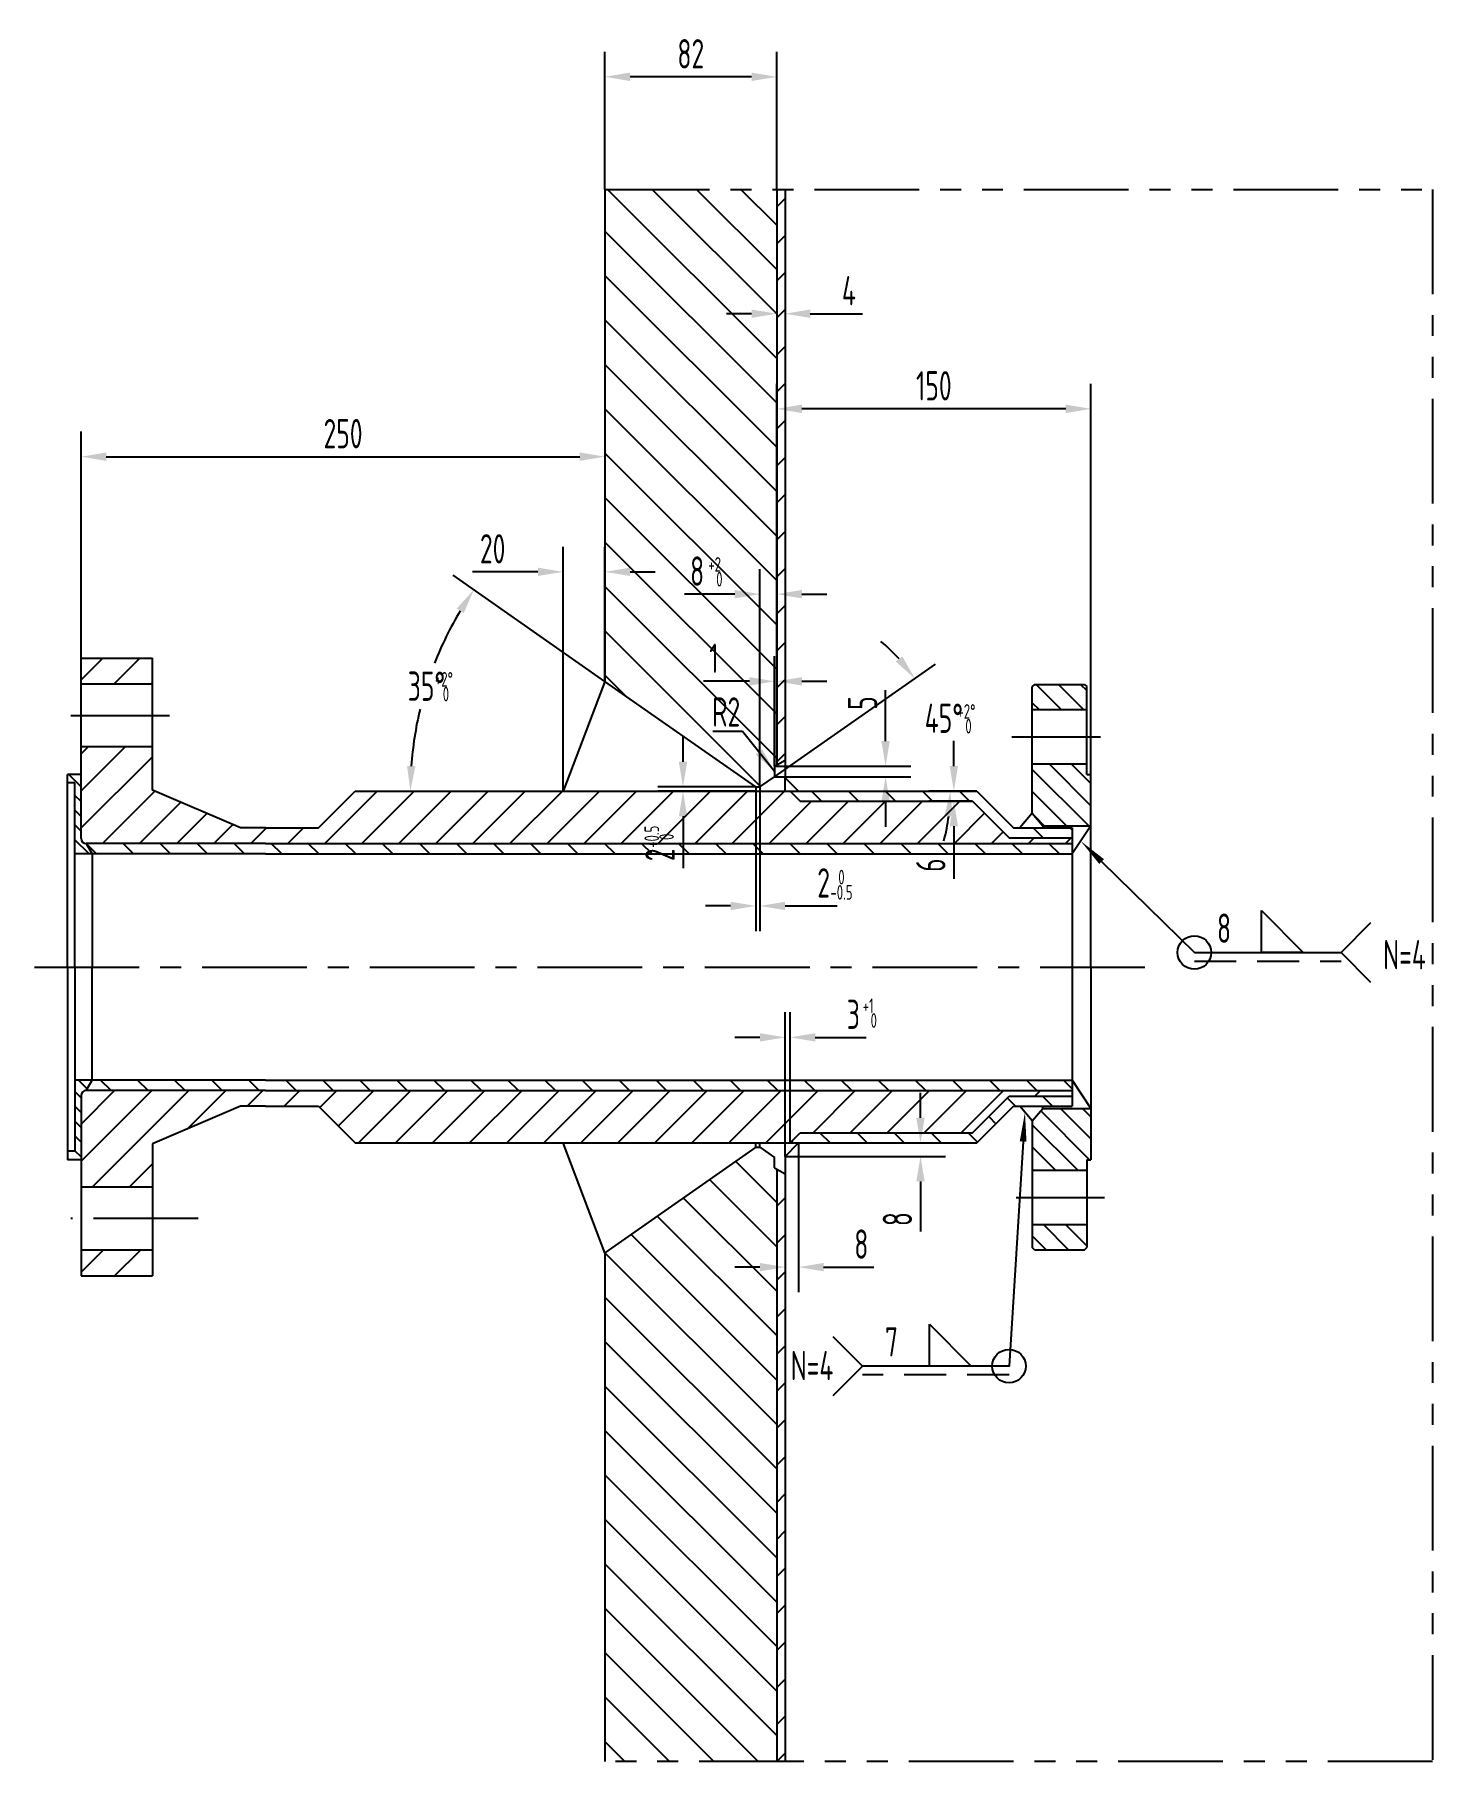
# Model space of a CAD drawing. Extents: x -2 to 23782, y -2 to 16822.
# Drawn here: x 13734 to 17071, y 6490 to 10613 of the extents above; entities that cross this region are included whole.
import ezdxf

# ---------------------------------------------------------------- set-up
doc = ezdxf.new("R2010")
doc.units = 0
doc.header["$LTSCALE"] = 200
doc.header["$MEASUREMENT"] = 0
for name, pattern in [('F', [0.75, 0.5, -0.25]), ('G', [2, 1.25, -0.25, 0.25, -0.25]), ('K', [2.5, 1.25, -0.25, 0.25, -0.25, 0.25, -0.25])]:
    doc.linetypes.add(name, pattern=pattern)
doc.layers.get('0').update_dxf_attribs({"linetype": 'CONTINUOUS'})
doc.layers.get('DEFPOINTS').update_dxf_attribs({"linetype": 'CONTINUOUS'})
for name, color, linetype in [('01', 7, 'CONTINUOUS'), ('02', 1, 'CONTINUOUS'), ('04', 2, 'F'), ('05', 4, 'G'), ('07', 6, 'K'), ('08', 1, 'CONTINUOUS'), ('13', 3, 'CONTINUOUS')]:
    doc.layers.add(name, color=color, linetype=linetype)
doc.styles.get("Standard").update_dxf_attribs({"font": 'isocp.shx', "width": 0.707, "bigfont": 'intecad.shx'})
doc.dimstyles.new('INTE', dxfattribs={"dimscale": 20, "dimtxt": 3.5, "dimasz": 3, "dimexe": 3, "dimexo": 0, "dimgap": 1, "dimtad": 1, "dimdec": 3, "dimdsep": 46, "dimtxsty": 'Standard', "dimcen": 0, "dimclrd": 1, "dimclre": 1, "dimclrt": 3, "dimaunit": 1, "dimadec": 0, "dimazin": 0, "dimtfac": 1, "dimtdec": 4, "dimtofl": 0, "dimtmove": 0, "dimatfit": 0, "dimfxl": 0, "dimtzin": 0, "dimarcsym": 0})
doc.dimstyles.new('INTE$2', dxfattribs={"dimscale": 20, "dimtxt": 3.5, "dimasz": 3, "dimexe": 3, "dimexo": 0, "dimgap": 1, "dimtad": 1, "dimtih": 1, "dimtoh": 1, "dimdec": 3, "dimdsep": 46, "dimtxsty": 'Standard', "dimcen": 0, "dimclrd": 1, "dimclre": 1, "dimclrt": 3, "dimaunit": 1, "dimadec": 3, "dimazin": 0, "dimtfac": 1, "dimtdec": 4, "dimtofl": 0, "dimtmove": 0, "dimatfit": 0, "dimfxl": 0, "dimtzin": 0, "dimarcsym": 0})

# ---------------------------------------------------------------- blocks, each defined once
blk = doc.blocks.new('*D130')
at = {"color": 1, "linetype": 'ByBlock'}
for p, q in [((15505.6, 8869.2), (15505.6, 9779.7)), ((16255.6, 8846.9), (16255.6, 9779.7)), ((16195.6, 9719.7), (15565.6, 9719.7))]:
    blk.add_line(p, q, dxfattribs=at)
for points in [[(15565.6, 9729.7), (15565.6, 9709.7), (15505.6, 9719.7)], [(16195.6, 9729.7), (16195.6, 9709.7), (16255.6, 9719.7)]]:
    blk.add_solid(points, dxfattribs=at)
at = {"layer": 'DEFPOINTS', "color": 0, "linetype": 'ByBlock'}
for p in [(15505.6, 9719.7), (15505.6, 8869.2), (16255.6, 8846.9)]:
    blk.add_point(p, dxfattribs=at)
at = {"color": 3, "linetype": 'ByBlock', "insert": (15880.6, 9774.7), "char_height": 70, "attachment_point": 5}
blk.add_mtext('150', dxfattribs=at)
blk = doc.blocks.new('*D132')
at = {"color": 1, "linetype": 'ByBlock'}
for p, q in [((15765.5, 8926.4), (15765.5, 9048.2)), ((15500.6, 8866.4), (15825.5, 8866.4)), ((15500.6, 8841.4), (15825.5, 8841.4)), ((15765.5, 8781.4), (15765.5, 8721.4))]:
    blk.add_line(p, q, dxfattribs=at)
for points in [[(15755.5, 8926.4), (15775.5, 8926.4), (15765.5, 8866.4)], [(15755.5, 8781.4), (15775.5, 8781.4), (15765.5, 8841.4)]]:
    blk.add_solid(points, dxfattribs=at)
at = {"layer": 'DEFPOINTS', "color": 0, "linetype": 'ByBlock'}
for p in [(15500.6, 8866.4), (15765.5, 8866.4), (15500.6, 8841.4)]:
    blk.add_point(p, dxfattribs=at)
at = {"color": 3, "linetype": 'ByBlock', "insert": (15710.5, 9017.3), "char_height": 70, "attachment_point": 5, "rotation": 90}
blk.add_mtext('5', dxfattribs=at)
blk = doc.blocks.new('*D133')
at = {"color": 1, "linetype": 'ByBlock'}
blk.add_line((15095.6, 9068.9), (14733.8, 9322.3), dxfattribs=at)
for start, end in [(149.1, 158.6262), (166.5093, 175.9)]:
    blk.add_arc((15469.9, 8806.9), 838.6, start, end, dxfattribs=at)
for points in [[(14741.9, 9243), (14758.7, 9232.1), (14782.9, 9287.9)], [(14643.4, 8866.5), (14623.4, 8867.2), (14631.2, 8806.9)]]:
    blk.add_solid(points, dxfattribs=at)
at = {"layer": 'DEFPOINTS', "color": 0, "linetype": 'ByBlock'}
for p in [(14699.8, 9139), (15095.6, 9068.9), (14499.3, 8806.9), (15455.6, 8816.9), (15983.1, 8806.9)]:
    blk.add_point(p, dxfattribs=at)
at = {"color": 3, "linetype": 'ByBlock', "insert": (14669.6, 9057.5), "char_height": 70, "attachment_point": 5}
blk.add_mtext('35°', dxfattribs=at)
blk = doc.blocks.new('*D135')
at = {"color": 1, "linetype": 'ByBlock'}
for p, q in [((15500.6, 8866.4), (15500.6, 9129.1)), ((15505.6, 8869.2), (15505.6, 9129.1)), ((15440.6, 9069.1), (15330.7, 9069.1)), ((15565.6, 9069.1), (15625.6, 9069.1))]:
    blk.add_line(p, q, dxfattribs=at)
for points in [[(15440.6, 9079.1), (15440.6, 9059.1), (15500.6, 9069.1)], [(15565.6, 9079.1), (15565.6, 9059.1), (15505.6, 9069.1)]]:
    blk.add_solid(points, dxfattribs=at)
at = {"layer": 'DEFPOINTS', "color": 0, "linetype": 'ByBlock'}
for p in [(15500.6, 9069.1), (15500.6, 8866.4), (15505.6, 8869.2)]:
    blk.add_point(p, dxfattribs=at)
at = {"color": 3, "linetype": 'ByBlock', "insert": (15355.7, 9124.1), "char_height": 70, "attachment_point": 5}
blk.add_mtext('1', dxfattribs=at)
blk = doc.blocks.new('*D136')
at = {"color": 1, "linetype": 'ByBlock'}
for p, q in [((15465.6, 8816.9), (15465.6, 9337.2)), ((15505.6, 8869.2), (15505.6, 9337.2)), ((15405.6, 9277.2), (15285.8, 9277.2)), ((15565.6, 9277.2), (15625.6, 9277.2))]:
    blk.add_line(p, q, dxfattribs=at)
for points in [[(15405.6, 9287.2), (15405.6, 9267.2), (15465.6, 9277.2)], [(15565.6, 9287.2), (15565.6, 9267.2), (15505.6, 9277.2)]]:
    blk.add_solid(points, dxfattribs=at)
at = {"layer": 'DEFPOINTS', "color": 0, "linetype": 'ByBlock'}
for p in [(15465.6, 9277.2), (15505.6, 8869.2), (15465.6, 8816.9)]:
    blk.add_point(p, dxfattribs=at)
at = {"color": 3, "linetype": 'ByBlock', "insert": (15315.7, 9332.2), "char_height": 70, "attachment_point": 5}
blk.add_mtext('8', dxfattribs=at)
blk = doc.blocks.new('*D137')
at = {"color": 1, "linetype": 'ByBlock'}
for p, q in [((15282, 8876.9), (15282, 8936.9)), ((15455.6, 8816.9), (15222, 8816.9)), ((15455.6, 8806.9), (15222, 8806.9)), ((15282, 8746.9), (15282, 8622.8))]:
    blk.add_line(p, q, dxfattribs=at)
for points in [[(15272, 8876.9), (15292, 8876.9), (15282, 8816.9)], [(15272, 8746.9), (15292, 8746.9), (15282, 8806.9)]]:
    blk.add_solid(points, dxfattribs=at)
at = {"layer": 'DEFPOINTS', "color": 0, "linetype": 'ByBlock'}
for p in [(15282, 8806.9), (15455.6, 8816.9), (15455.6, 8806.9)]:
    blk.add_point(p, dxfattribs=at)
at = {"color": 3, "linetype": 'ByBlock', "insert": (15227, 8654.8), "char_height": 70, "attachment_point": 5, "rotation": 90}
blk.add_mtext('2', dxfattribs=at)
blk = doc.blocks.new('*D138')
at = {"color": 1, "linetype": 'ByBlock'}
for p, q in [((15095.6, 10243.8), (15095.6, 9545.5)), ((13845.6, 9124.4), (13845.6, 9665.5)), ((13905.6, 9605.5), (15035.6, 9605.5))]:
    blk.add_line(p, q, dxfattribs=at)
for points in [[(13905.6, 9615.5), (13905.6, 9595.5), (13845.6, 9605.5)], [(15035.6, 9615.5), (15035.6, 9595.5), (15095.6, 9605.5)]]:
    blk.add_solid(points, dxfattribs=at)
at = {"layer": 'DEFPOINTS', "color": 0, "linetype": 'ByBlock'}
for p in [(15095.6, 10243.8), (15095.6, 9605.5), (13845.6, 9124.4)]:
    blk.add_point(p, dxfattribs=at)
at = {"color": 3, "linetype": 'ByBlock', "insert": (14470.6, 9660.5), "char_height": 70, "attachment_point": 5}
blk.add_mtext('250', dxfattribs=at)
blk = doc.blocks.new('*D139')
at = {"color": 1, "linetype": 'ByBlock'}
for p, q in [((15505.6, 10243.8), (15505.6, 9886.8)), ((15525.6, 10243.8), (15525.6, 9886.8)), ((15445.6, 9946.8), (15385.6, 9946.8)), ((15585.6, 9946.8), (15710.3, 9946.8))]:
    blk.add_line(p, q, dxfattribs=at)
for points in [[(15445.6, 9956.8), (15445.6, 9936.8), (15505.6, 9946.8)], [(15585.6, 9956.8), (15585.6, 9936.8), (15525.6, 9946.8)]]:
    blk.add_solid(points, dxfattribs=at)
at = {"layer": 'DEFPOINTS', "color": 0, "linetype": 'ByBlock'}
for p in [(15505.6, 10243.8), (15525.6, 10243.8), (15525.6, 9946.8)]:
    blk.add_point(p, dxfattribs=at)
at = {"color": 3, "linetype": 'ByBlock', "insert": (15678, 10001.8), "char_height": 70, "attachment_point": 5}
blk.add_mtext('4', dxfattribs=at)
blk = doc.blocks.new('*D140')
at = {"color": 1, "linetype": 'ByBlock'}
for p, q in [((15095.6, 10243.8), (15095.6, 10572.5)), ((15505.6, 10243.8), (15505.6, 10572.5)), ((15445.6, 10512.5), (15155.6, 10512.5))]:
    blk.add_line(p, q, dxfattribs=at)
for points in [[(15155.6, 10522.5), (15155.6, 10502.5), (15095.6, 10512.5)], [(15445.6, 10522.5), (15445.6, 10502.5), (15505.6, 10512.5)]]:
    blk.add_solid(points, dxfattribs=at)
at = {"layer": 'DEFPOINTS', "color": 0, "linetype": 'ByBlock'}
for p in [(15095.6, 10512.5), (15095.6, 10243.8), (15505.6, 10243.8)]:
    blk.add_point(p, dxfattribs=at)
at = {"color": 3, "linetype": 'ByBlock', "insert": (15300.6, 10567.5), "char_height": 70, "attachment_point": 5}
blk.add_mtext('82', dxfattribs=at)
blk = doc.blocks.new('*D314')
at = {"color": 1, "linetype": 'ByBlock'}
for p, q in [((14995.6, 8806.9), (14995.6, 9390.5)), ((15095.6, 9068.9), (15095.6, 9390.5)), ((14935.6, 9330.5), (14779.9, 9330.5)), ((15155.6, 9330.5), (15215.6, 9330.5))]:
    blk.add_line(p, q, dxfattribs=at)
for points in [[(14935.6, 9340.5), (14935.6, 9320.5), (14995.6, 9330.5)], [(15155.6, 9340.5), (15155.6, 9320.5), (15095.6, 9330.5)]]:
    blk.add_solid(points, dxfattribs=at)
at = {"layer": 'DEFPOINTS', "color": 0, "linetype": 'ByBlock'}
for p in [(14995.6, 9330.5), (15095.6, 9068.9), (14995.6, 8806.9)]:
    blk.add_point(p, dxfattribs=at)
at = {"color": 3, "linetype": 'ByBlock', "insert": (14827.7, 9385.5), "char_height": 70, "attachment_point": 5}
blk.add_mtext('20', dxfattribs=at)
blk = doc.blocks.new('*D317')
at = {"color": 1, "linetype": 'ByBlock'}
for p, q in [((15455.6, 8806.9), (15455.6, 8472.8)), ((15465.6, 8806.9), (15465.6, 8472.8)), ((15395.6, 8532.8), (15335.6, 8532.8)), ((15525.6, 8532.8), (15649.6, 8532.8))]:
    blk.add_line(p, q, dxfattribs=at)
for points in [[(15395.6, 8542.8), (15395.6, 8522.8), (15455.6, 8532.8)], [(15525.6, 8542.8), (15525.6, 8522.8), (15465.6, 8532.8)]]:
    blk.add_solid(points, dxfattribs=at)
at = {"layer": 'DEFPOINTS', "color": 0, "linetype": 'ByBlock'}
for p in [(15455.6, 8806.9), (15465.6, 8806.9), (15465.6, 8532.8)]:
    blk.add_point(p, dxfattribs=at)
at = {"color": 3, "linetype": 'ByBlock', "insert": (15617.6, 8587.9), "char_height": 70, "attachment_point": 5}
blk.add_mtext('2', dxfattribs=at)
blk = doc.blocks.new('*D352')
at = {"color": 1, "linetype": 'ByBlock'}
for p, q in [((15525.6, 7966.9), (15525.6, 8279)), ((15537.6, 7966.9), (15537.6, 8279)), ((15465.6, 8219), (15405.6, 8219)), ((15597.6, 8219), (15719.5, 8219))]:
    blk.add_line(p, q, dxfattribs=at)
for points in [[(15465.6, 8229), (15465.6, 8209), (15525.6, 8219)], [(15597.6, 8229), (15597.6, 8209), (15537.6, 8219)]]:
    blk.add_solid(points, dxfattribs=at)
at = {"layer": 'DEFPOINTS', "color": 0, "linetype": 'ByBlock'}
for p in [(15537.6, 8219), (15525.6, 7966.9), (15537.6, 7966.9)]:
    blk.add_point(p, dxfattribs=at)
at = {"color": 3, "linetype": 'ByBlock', "insert": (15688.5, 8274), "char_height": 70, "attachment_point": 5}
blk.add_mtext('3', dxfattribs=at)
blk = doc.blocks.new('*D353')
at = {"color": 1, "linetype": 'ByBlock'}
for p, q in [((15557.6, 7966.9), (15557.6, 7610.3)), ((15525.6, 7934.9), (15525.6, 7610.3)), ((15465.6, 7670.3), (15405.6, 7670.3)), ((15617.6, 7670.3), (15737.4, 7670.3))]:
    blk.add_line(p, q, dxfattribs=at)
for points in [[(15465.6, 7680.3), (15465.6, 7660.3), (15525.6, 7670.3)], [(15617.6, 7680.3), (15617.6, 7660.3), (15557.6, 7670.3)]]:
    blk.add_solid(points, dxfattribs=at)
at = {"layer": 'DEFPOINTS', "color": 0, "linetype": 'ByBlock'}
for p in [(15557.6, 7966.9), (15525.6, 7934.9), (15557.6, 7670.3)]:
    blk.add_point(p, dxfattribs=at)
at = {"color": 3, "linetype": 'ByBlock', "insert": (15707.5, 7725.3), "char_height": 70, "attachment_point": 5}
blk.add_mtext('8', dxfattribs=at)
blk = doc.blocks.new('*D354')
at = {"color": 1, "linetype": 'ByBlock'}
for p, q in [((15848.8, 8026.9), (15848.8, 8086.9)), ((15557.6, 7966.9), (15908.8, 7966.9)), ((15525.6, 7934.9), (15908.8, 7934.9)), ((15848.8, 7874.9), (15848.8, 7755.1))]:
    blk.add_line(p, q, dxfattribs=at)
for points in [[(15838.8, 8026.9), (15858.8, 8026.9), (15848.8, 7966.9)], [(15838.8, 7874.9), (15858.8, 7874.9), (15848.8, 7934.9)]]:
    blk.add_solid(points, dxfattribs=at)
at = {"layer": 'DEFPOINTS', "color": 0, "linetype": 'ByBlock'}
for p in [(15557.6, 7966.9), (15525.6, 7934.9), (15848.8, 7934.9)]:
    blk.add_point(p, dxfattribs=at)
at = {"color": 3, "linetype": 'ByBlock', "insert": (15793.8, 7785), "char_height": 70, "attachment_point": 5, "rotation": 90}
blk.add_mtext('8', dxfattribs=at)
blk = doc.blocks.new('*D355')
at = {"color": 1, "linetype": 'ByBlock'}
for p, q in [((15928.4, 8866.9), (15928.4, 8926.9)), ((15983.1, 8806.9), (15868.4, 8806.9)), ((15973.2, 8782.9), (15868.4, 8782.9)), ((15928.4, 8722.9), (15928.4, 8597.6))]:
    blk.add_line(p, q, dxfattribs=at)
for points in [[(15918.4, 8866.9), (15938.4, 8866.9), (15928.4, 8806.9)], [(15918.4, 8722.9), (15938.4, 8722.9), (15928.4, 8782.9)]]:
    blk.add_solid(points, dxfattribs=at)
at = {"layer": 'DEFPOINTS', "color": 0, "linetype": 'ByBlock'}
for p in [(15983.1, 8806.9), (15928.4, 8782.9), (15973.2, 8782.9)]:
    blk.add_point(p, dxfattribs=at)
at = {"color": 3, "linetype": 'ByBlock', "insert": (15873.4, 8630.2), "char_height": 70, "attachment_point": 5, "rotation": 90}
blk.add_mtext('6', dxfattribs=at)
blk = doc.blocks.new('*D356')
at = {"color": 1, "linetype": 'ByBlock'}
blk.add_line((15500.6, 8841.4), (15884.3, 9110.1), dxfattribs=at)
for start, end in [(42.341, 49.6821), (345.3179, 352.659)]:
    blk.add_arc((15451.3, 8806.9), 468.6, start, end, dxfattribs=at)
for points in [[(15805.5, 9128.7), (15789.9, 9116.2), (15835.2, 9075.6)], [(15906.1, 8747.6), (15926.1, 8746.3), (15919.9, 8806.9)]]:
    blk.add_solid(points, dxfattribs=at)
at = {"layer": 'DEFPOINTS', "color": 0, "linetype": 'ByBlock'}
for p in [(15881.6, 8992.5), (15500.6, 8841.4), (14499.3, 8806.9), (15465.6, 8816.9), (15983.1, 8806.9)]:
    blk.add_point(p, dxfattribs=at)
at = {"color": 3, "linetype": 'ByBlock', "insert": (15904.5, 8981), "char_height": 70, "attachment_point": 5}
blk.add_mtext('45°', dxfattribs=at)
blk = doc.blocks.new('*U357', base_point=(16231.2, 8687.7))
at = {"layer": '01'}
blk.add_lwpolyline([(16662.5, 8521.6), (16762.5, 8421.6), (16662.5, 8421.6)], close=True, dxfattribs=at)
blk.add_circle((16502.5, 8421.6), 40, dxfattribs=at)
at = {"layer": '02'}
blk.add_lwpolyline([(16231.2, 8687.7, 0, 16, 0), (16281.1, 8638.7, 16, 16, 0)], format="xyseb", dxfattribs=at)
for points in [[(16281.1, 8638.7), (16502.5, 8421.6), (16852.5, 8421.6)], [(16923.2, 8492.4), (16852.5, 8421.6), (16923.2, 8350.9)]]:
    blk.add_lwpolyline(points, dxfattribs=at)
at = {"layer": '04'}
blk.add_line((16502.5, 8400.6), (16852.5, 8400.6), dxfattribs=at)
at = {"layer": '13', "width": 0.707}
blk.add_text('8', height=70, dxfattribs=at).set_placement((16556.5, 8444.6))
blk = doc.blocks.new('*U358', base_point=(16098.2, 8040.1))
at = {"layer": '01'}
blk.add_lwpolyline([(15870.1, 7533.9), (15970.1, 7433.9), (15870.1, 7433.9)], close=True, dxfattribs=at)
blk.add_circle((16060.1, 7433.9), 40, dxfattribs=at)
at = {"layer": '02'}
blk.add_lwpolyline([(16098.2, 8040.1, 0, 16, 0), (16093.8, 7970.3, 16, 16, 0)], format="xyseb", dxfattribs=at)
for points in [[(16093.8, 7970.3), (16060.1, 7433.9), (15710.1, 7433.9)], [(15639.4, 7504.6), (15710.1, 7433.9), (15639.4, 7363.2)]]:
    blk.add_lwpolyline(points, dxfattribs=at)
at = {"layer": '04'}
blk.add_line((16060.1, 7412.9), (15710.1, 7412.9), dxfattribs=at)
at = {"layer": '13', "width": 0.707}
blk.add_text('7', height=70, dxfattribs=at).set_placement((15764.1, 7456.9))

msp = doc.modelspace()

# ---------------------------------------------------------------- hatches: boundary and pattern name
at = {"layer": '08'}
h = msp.add_hatch(dxfattribs=at)
h.set_pattern_fill('ANSI31', color=256, scale=600, angle=90, style=0)
h.set_pattern_definition([(135, (-2488.08, -9501.42), (-53.033, -53.033), [])])
h.paths.add_polyline_path([(15505.6045, 10243.7625), (15095.6045, 10243.7625), (15095.6045, 9068.9288), (15455.6045, 8816.854), (15465.6045, 8816.854), (15500.6045, 8841.3613), (15500.6045, 8866.3613), (15505.6045, 8869.2481)])
h.paths.add_polyline_path([(15505.6045, 7904.46), (15500.6045, 7907.3468), (15500.6045, 7932.3468), (15465.6045, 7956.854), (15455.6045, 7956.854), (15095.6045, 7704.7793), (15095.6045, 6490.02), (15505.6045, 6490.02)])
h.paths.add_polyline_path([(15288.3085, 9384.7277), (15343.1045, 9384.7277), (15343.1045, 9279.7277), (15288.3085, 9279.7277)], flags=24)
h.paths.add_polyline_path([(15333.2065, 9176.5754), (15378.1045, 9176.5754), (15378.1045, 9071.5754), (15333.2065, 9071.5754)], flags=24)
h = msp.add_hatch(dxfattribs=at)
h.set_pattern_fill('ANSI31', color=256, scale=500, style=0)
h.paths.add_polyline_path([(15525.6045, 10243.7625), (15505.6045, 10243.7625), (15505.6045, 8869.2481), (15525.6045, 8880.7951)])
h = msp.add_hatch(dxfattribs=at)
h.set_pattern_fill('ANSI31', color=256, scale=500, style=0)
h.paths.add_polyline_path([(14015.6045, 7711.2486), (13845.6045, 7711.2486), (13845.6045, 7649.354), (14015.6045, 7649.354)])
h.paths.add_polyline_path([(14015.6045, 9124.354), (13845.6045, 9124.354), (13845.6045, 9062.4595), (14015.6045, 9062.4595)])
h = msp.add_hatch(dxfattribs=at)
h.set_pattern_fill('ANSI31', color=256, scale=300, angle=90, style=0)
h.set_pattern_definition([(135, (-2488.082, -9501.42), (-26.516504, -26.516504), [])])
h.paths.add_polyline_path([(16255.6045, 8846.854), (16245.6045, 8846.854), (16245.6045, 8871.854), (16115.6045, 8871.854), (16115.6045, 8754.354), (16140.7775, 8724.354), (16255.6045, 8724.354)])
h.paths.add_polyline_path([(16120.6045, 9061.854), (16115.6045, 9056.854), (16115.6045, 9001.854), (16245.6045, 9001.854), (16245.6045, 9056.854), (16240.6045, 9061.854)])
h.paths.add_polyline_path([(16140.7775, 8049.354), (16115.6045, 8019.354), (16115.6045, 7901.854), (16245.6045, 7901.854), (16245.6045, 7926.854), (16255.6045, 7926.854), (16255.6045, 8049.354)])
h.paths.add_polyline_path([(16115.6045, 7771.854), (16115.6045, 7716.854), (16120.6045, 7711.854), (16240.6045, 7711.854), (16245.6045, 7716.854), (16245.6045, 7771.854)])
h = msp.add_hatch(dxfattribs=at)
h.set_pattern_fill('ANSI31', color=256, scale=500, style=0)
h.paths.add_polyline_path([(15973.1633, 8782.854), (15561.6045, 8782.854), (15537.6045, 8806.854), (14499.3343, 8806.854), (14411.8343, 8719.354), (14285.6045, 8719.354), (14225.6045, 8719.354), (14015.6045, 8809.354), (14015.6045, 8912.4595), (13845.6045, 8912.4595), (13845.6045, 8693.854, 0.414213562), (13857.6045, 8681.854), (14285.6045, 8681.854), (16210.6045, 8681.854), (16210.6045, 8695.354), (16060.6633, 8695.354)])
h.paths.add_polyline_path([(16060.6633, 8078.354), (16210.6045, 8078.354), (16210.6045, 8091.854), (14285.6045, 8091.854), (13857.6045, 8091.854, 0.414213562), (13845.6045, 8079.854), (13845.6045, 7861.2486), (14015.6045, 7861.2486), (14015.6045, 7964.354), (14225.6045, 8054.354), (14285.6045, 8054.354), (14411.8343, 8054.354), (14499.3343, 7966.854), (15537.6045, 7966.854), (15561.6045, 7990.854), (15973.1633, 7990.854)])
h.paths.add_polyline_path([(15232.9091, 8666.9554), (15232.9091, 8736.4266), (15183.4639, 8736.4266), (15183.4639, 8666.9554)], flags=9)
h.paths.add_polyline_path([(15266.3428, 8686.0422), (15266.3428, 8711.7429), (15219.0515, 8711.7429), (15219.0515, 8686.0422)], flags=24)
h = msp.add_hatch(dxfattribs=at)
h.set_pattern_fill('ANSI31', color=256, scale=200, angle=90, style=0)
h.paths.add_polyline_path([(13857.6045, 8681.854, -0.414213562), (13845.6045, 8693.854), (13845.6045, 8846.854), (13813.1045, 8846.854), (13813.1045, 8826.854), (13830.6045, 8826.854), (13830.6045, 8656.854), (13872.0382, 8656.854)])
h.paths.add_polyline_path([(13872.0382, 8116.854), (13830.6045, 8116.854), (13830.6045, 7946.854), (13813.1045, 7946.854), (13813.1045, 7926.854), (13845.6045, 7926.854), (13845.6045, 8079.854, -0.414213562), (13857.6045, 8091.854)])
h = msp.add_hatch(dxfattribs=at)
h.set_pattern_fill('ANSI31', color=256, scale=500, angle=90, style=0)
h.paths.add_polyline_path([(15983.1045, 8806.854), (15537.6045, 8806.854), (15561.6045, 8782.854), (15973.1633, 8782.854), (16060.6633, 8695.354), (16210.6045, 8695.354), (16210.6045, 8719.354), (16070.6045, 8719.354)])
h.paths.add_polyline_path([(16070.6045, 8054.354), (16210.6045, 8054.354), (16210.6045, 8078.354), (16060.6633, 8078.354), (15973.1633, 7990.854), (15561.6045, 7990.854), (15537.6045, 7966.854), (15983.1045, 7966.854)])
h = msp.add_hatch(dxfattribs=at)
h.set_pattern_fill('ANSI31', color=256, scale=500, angle=90, style=0)
h.paths.add_polyline_path([(16210.6045, 8681.854), (14285.6045, 8681.854), (13857.6045, 8681.854), (13872.0382, 8656.854), (14285.6045, 8656.854), (16210.6045, 8656.854)])
h.paths.add_polyline_path([(16210.6045, 8116.854), (14285.6045, 8116.854), (13872.0382, 8116.854), (13857.6045, 8091.854), (14285.6045, 8091.854), (16210.6045, 8091.854)])
h.paths.add_polyline_path([(15174.4693, 8625.329), (15174.4693, 8684.354), (15279.4831, 8684.354), (15279.4831, 8625.329)], flags=9)
h.paths.add_polyline_path([(15232.9091, 8666.9554), (15232.9091, 8736.4266), (15183.4639, 8736.4266), (15183.4639, 8666.9554)], flags=9)
h = msp.add_hatch(dxfattribs=at)
h.set_pattern_fill('ANSI31', color=256, scale=500, style=0)
h.paths.add_polyline_path([(15525.6045, 7892.913), (15505.6045, 7904.46), (15505.6045, 6490.02), (15525.6045, 6490.02)])

# ---------------------------------------------------------------- linework, layer by layer
at = {"layer": '01'}
for p, q in [((15095.6045, 10243.7625), (15095.6045, 9068.9288)), ((15505.6045, 10243.7625), (15505.6045, 8869.2481)), ((15525.6045, 10243.7625), (15525.6045, 8838.854)), ((13845.6045, 8693.854), (13845.6045, 9124.354)), ((13845.6045, 9124.354), (14015.6045, 9124.354)), ((14015.6045, 8809.354), (14015.6045, 9124.354)), ((14015.6045, 9062.4595), (13845.6045, 9062.4595)), ((15095.6045, 9068.9288), (14995.6045, 8806.854)), ((15455.6045, 8816.854), (15095.6045, 9068.9288)), ((16120.6045, 9061.854), (16115.6045, 9056.854)), ((16115.6045, 8754.354), (16115.6045, 9056.854)), ((16120.6045, 9061.854), (16240.6045, 9061.854)), ((16240.6045, 9061.854), (16245.6045, 9056.854)), ((16245.6045, 8846.854), (16245.6045, 9056.854)), ((16115.6045, 9001.854), (16245.6045, 9001.854)), ((14015.6045, 8912.4595), (13845.6045, 8912.4595)), ((15500.6045, 8866.3613), (15525.6045, 8880.7951)), ((15500.6045, 8866.3613), (15500.6045, 8841.3613)), ((16115.6045, 8871.854), (16245.6045, 8871.854)), ((13813.1045, 8386.854), (13813.1045, 8846.854)), ((13845.6045, 8846.854), (13813.1045, 8846.854)), ((13830.6045, 8826.854), (13813.1045, 8826.854)), ((13830.6045, 8386.854), (13830.6045, 8826.854)), ((15465.6045, 8816.854), (15500.6045, 8841.3613)), ((15525.6045, 8838.854), (15557.6045, 8806.854)), ((16245.6045, 8846.854), (16255.6045, 8846.854)), ((16255.6045, 8386.854), (16255.6045, 8846.854)), ((14225.6045, 8719.354), (14015.6045, 8809.354)), ((14411.8343, 8719.354), (14499.3343, 8806.854)), ((14499.3343, 8806.854), (15983.1045, 8806.854)), ((15455.6045, 8816.854), (15455.6045, 8806.854)), ((15455.6045, 8816.854), (15465.6045, 8816.854)), ((15465.6045, 8816.854), (15465.6045, 8806.854)), ((15537.6045, 8806.854), (15561.6045, 8782.854)), ((15983.1045, 8806.854), (16070.6045, 8719.354)), ((15561.6045, 8782.854), (15973.1633, 8782.854)), ((15973.1633, 8782.854), (16060.6633, 8695.354)), ((16115.6045, 8754.354), (16086.236, 8719.354)), ((16115.6045, 8754.354), (16140.7775, 8724.354)), ((14285.6045, 8719.354), (14225.6045, 8719.354)), ((14285.6045, 8719.354), (14411.8343, 8719.354)), ((16070.6045, 8719.354), (16210.6045, 8719.354)), ((16140.7775, 8724.354), (16255.6045, 8724.354)), ((16140.7775, 8724.354), (16140.7775, 8719.354)), ((16255.6045, 8724.354), (16210.6045, 8656.854)), ((16210.6045, 8719.354), (16210.6045, 8054.354)), ((14285.6045, 8681.854), (13857.6045, 8681.854)), ((13857.6045, 8681.854), (13872.0382, 8656.854)), ((14285.6045, 8681.854), (16210.6045, 8681.854)), ((16060.6633, 8695.354), (16210.6045, 8695.354)), ((14285.6045, 8656.854), (13830.6045, 8656.854)), ((13872.0382, 8656.854), (13872.0382, 8386.854)), ((14285.6045, 8656.854), (16210.6045, 8656.854)), ((13813.1045, 8386.854), (13813.1045, 7926.854)), ((13830.6045, 8386.854), (13830.6045, 7946.854)), ((13872.0382, 8116.854), (13872.0382, 8386.854)), ((16255.6045, 8386.854), (16255.6045, 7926.854)), ((14285.6045, 8116.854), (13830.6045, 8116.854)), ((13857.6045, 8091.854), (13872.0382, 8116.854)), ((14285.6045, 8091.854), (13857.6045, 8091.854)), ((14285.6045, 8116.854), (16210.6045, 8116.854)), ((14285.6045, 8091.854), (16210.6045, 8091.854)), ((16210.6045, 8116.854), (16255.6045, 8049.354)), ((13845.6045, 8079.854), (13845.6045, 7649.354)), ((14225.6045, 8054.354), (14015.6045, 7964.354)), ((14285.6045, 8054.354), (14225.6045, 8054.354)), ((14285.6045, 8054.354), (14411.8343, 8054.354)), ((14411.8343, 8054.354), (14499.3343, 7966.854)), ((15973.1633, 7990.854), (16060.6633, 8078.354)), ((15983.1045, 7966.854), (16070.6045, 8054.354)), ((16060.6633, 8078.354), (16210.6045, 8078.354)), ((16070.6045, 8054.354), (16210.6045, 8054.354)), ((16115.6045, 8019.354), (16086.236, 8054.354)), ((16115.6045, 8019.354), (16140.7775, 8049.354)), ((16140.7775, 8049.354), (16140.7775, 8054.354)), ((16140.7775, 8049.354), (16255.6045, 8049.354)), ((16115.6045, 8019.354), (16115.6045, 7716.854)), ((14015.6045, 7964.354), (14015.6045, 7649.354)), ((14499.3343, 7966.854), (15983.1045, 7966.854)), ((15095.6045, 7704.7793), (14995.6045, 7966.854)), ((15455.6045, 7956.854), (15455.6045, 7966.854)), ((15465.6045, 7956.854), (15465.6045, 7966.854)), ((15525.6045, 7934.854), (15557.6045, 7966.854)), ((15537.6045, 7966.854), (15561.6045, 7990.854)), ((15561.6045, 7990.854), (15973.1633, 7990.854)), ((13830.6045, 7946.854), (13813.1045, 7946.854)), ((13845.6045, 7926.854), (13813.1045, 7926.854)), ((15455.6045, 7956.854), (15095.6045, 7704.7793)), ((15455.6045, 7956.854), (15465.6045, 7956.854)), ((15465.6045, 7956.854), (15500.6045, 7932.3468)), ((15500.6045, 7907.3468), (15500.6045, 7932.3468)), ((15525.6045, 7934.854), (15525.6045, 6490.02)), ((16245.6045, 7926.854), (16245.6045, 7716.854)), ((16245.6045, 7926.854), (16255.6045, 7926.854)), ((15500.6045, 7907.3468), (15525.6045, 7892.913)), ((15505.6045, 7904.46), (15505.6045, 6490.02)), ((16115.6045, 7901.854), (16245.6045, 7901.854)), ((14015.6045, 7861.2486), (13845.6045, 7861.2486)), ((16115.6045, 7771.854), (16245.6045, 7771.854)), ((14015.6045, 7711.2486), (13845.6045, 7711.2486)), ((16120.6045, 7711.854), (16115.6045, 7716.854)), ((16120.6045, 7711.854), (16240.6045, 7711.854)), ((16240.6045, 7711.854), (16245.6045, 7716.854)), ((15095.6045, 7704.7793), (15095.6045, 6490.02)), ((13845.6045, 7649.354), (14015.6045, 7649.354))]:
    msp.add_line(p, q, dxfattribs=at)
for centre, start, end in [((13857.6045, 8693.854), 180, 270), ((13857.6045, 8079.854), 90, 180)]:
    msp.add_arc(centre, 12, start, end, dxfattribs=at)
at = {"layer": '02'}
for p, q in [((15525.6045, 8806.854), (15525.6045, 8838.854)), ((15525.6045, 7934.854), (15525.6045, 7966.854))]:
    msp.add_line(p, q, dxfattribs=at)
at = {"layer": '05'}
for p, q in [((14056.2274, 8986.854), (13821.1821, 8986.854)), ((16066.7881, 8936.854), (16278.275, 8936.854)), ((13734.342, 8386.854), (16387.8115, 8386.854)), ((16076.7881, 7836.854), (16288.275, 7836.854)), ((14124.9636, 7786.854), (13821.1821, 7786.854))]:
    msp.add_line(p, q, dxfattribs=at)
at = {"layer": '07'}
for p, q in [((15095.6045, 10243.7625), (17070.6494, 10243.7625)), ((17070.6494, 10243.7625), (17070.6494, 6490.02)), ((17070.6494, 6490.02), (15095.6045, 6490.02))]:
    msp.add_line(p, q, dxfattribs=at)

# ---------------------------------------------------------------- block references
at = {"layer": '08'}
for name, p in [('*U357', (16231.1603, 8687.6879)), ('*U358', (16098.1551, 8040.1494))]:
    msp.add_blockref(name, p, dxfattribs=at)

# ---------------------------------------------------------------- texts
at = {"layer": '08', "width": 0.707}
for s, height, p in [('+2', 35, (15342.3795, 9330.6299)), ('0', 35, (15361.1267, 9295.4013)), ('+2%%d', 35, (14689.8528, 9056.3584)), ('0', 35, (14708.6001, 9021.1298)), ('R2', 70, (15351.512, 8960.9597)), ('+2%%d', 35, (15937.0149, 8979.6462)), ('0', 35, (15955.7622, 8944.4176)), ('0', 35, (15652.5169, 8584.0238)), ('-0.5', 35, (15633.7696, 8547.737)), ('N=4', 70, (16952.9963, 8381.2152)), ('+1', 35, (15710.8876, 8276.9751)), ('0', 35, (15729.6349, 8241.7464)), ('N=4', 70, (15538.9434, 7400.1985))]:
    msp.add_text(s, height=height, dxfattribs=at).set_placement(p)
for s, p in [('+0.5', (15224.9685, 8671.4845)), ('0', (15260.1971, 8690.2318))]:
    msp.add_text(s, height=35, rotation=90, dxfattribs=at).set_placement(p)

# ---------------------------------------------------------------- dimensions: what is measured, and where the dimension line sits
at = {"layer": '08'}
for base, p1, p2, text, picture, middle in [((15095.6045, 10512.5022), (15505.6045, 10243.7625), (15095.6045, 10243.7625), '82', '*D140', (15300.6045, 10567.5091)), ((15095.6045, 9605.4645), (13845.6045, 9124.354), (15095.6045, 10243.7625), '250', '*D138', (14470.6045, 9660.4714)), ((15525.6045, 9946.8419), (15505.6045, 10243.7625), (15525.6045, 10243.7625), '4', '*D139', (15677.977, 10001.8419)), ((15505.6045, 9719.7228), (16255.6045, 8846.854), (15505.6045, 8869.2481), '150', '*D130', (15880.6045, 9774.7228)), ((14995.6045, 9330.5225), (15095.6045, 9068.9288), (14995.6045, 8806.854), '20', '*D314', (14827.7371, 9385.5294)), ((15465.6045, 9277.2277), (15505.6045, 8869.2481), (15465.6045, 8816.854), '8', '*D136', (15315.7065, 9332.2277)), ((15500.6045, 9069.0754), (15505.6045, 8869.2481), (15500.6045, 8866.3613), '1', '*D135', (15355.6555, 9124.0754)), ((15465.6045, 8532.845), (15455.6045, 8806.854), (15465.6045, 8806.854), '2', '*D317', (15617.617, 8587.8519)), ((15537.6045, 8219.0484), (15525.6045, 7966.854), (15537.6045, 7966.854), '3', '*D352', (15688.5274, 8274.0484)), ((15557.6045, 7670.309), (15525.6045, 7934.854), (15557.6045, 7966.854), '8', '*D353', (15707.5025, 7725.309))]:
    dim = msp.add_linear_dim(base=base, p1=p1, p2=p2, text=text, dimstyle='INTE', dxfattribs=at)
    dim.commit()
    dim.dimension.update_dxf_attribs({"geometry": picture, "text_midpoint": middle})
for base, line1, line2, text, picture, middle in [((14699.8261, 9139.0254), ((15455.6045, 8816.854), (15095.6045, 9068.9288)), ((14499.3343, 8806.854), (15983.1045, 8806.854)), '35%%d', '*D133', (14669.5696, 9057.5006)), ((15881.6097, 8992.4616), ((14499.3343, 8806.854), (15983.1045, 8806.854)), ((15465.6045, 8816.854), (15500.6045, 8841.3613)), '45%%d', '*D356', (15904.5375, 8925.9902))]:
    dim = msp.add_angular_dim_2l(base=base, line1=line1, line2=line2, text=text, dimstyle='INTE$2', override={"dimazin": 2}, dxfattribs=at)
    dim.commit()
    dim.dimension.update_dxf_attribs({"geometry": picture, "text_midpoint": middle, "dimtype": 162})
for base, p1, p2, text, picture, middle in [((15765.5125, 8866.3613), (15500.6045, 8841.3613), (15500.6045, 8866.3613), '5', '*D132', (15710.5125, 9017.2843)), ((15281.9831, 8806.854), (15455.6045, 8816.854), (15455.6045, 8806.854), '2', '*D137', (15226.9762, 8654.8415)), ((15928.389, 8782.854), (15983.1045, 8806.854), (15973.1633, 8782.854), '6', '*D355', (15873.389, 8630.2477)), ((15848.7503, 7934.854), (15557.6045, 7966.854), (15525.6045, 7934.854), '8', '*D354', (15793.7503, 7784.956))]:
    dim = msp.add_linear_dim(base=base, p1=p1, p2=p2, angle=90, text=text, dimstyle='INTE', dxfattribs=at)
    dim.commit()
    dim.dimension.update_dxf_attribs({"geometry": picture, "text_midpoint": middle})

# ---------------------------------------------------------------- leaders
at = {"layer": '08', "color": 1}
msp.add_leader([(15500.6045, 8853.8613), (15424.2019, 8949.4952), (15352.8482, 8949.4952)], dimstyle='INTE', dxfattribs=at)

doc.saveas('drawing.dxf')
